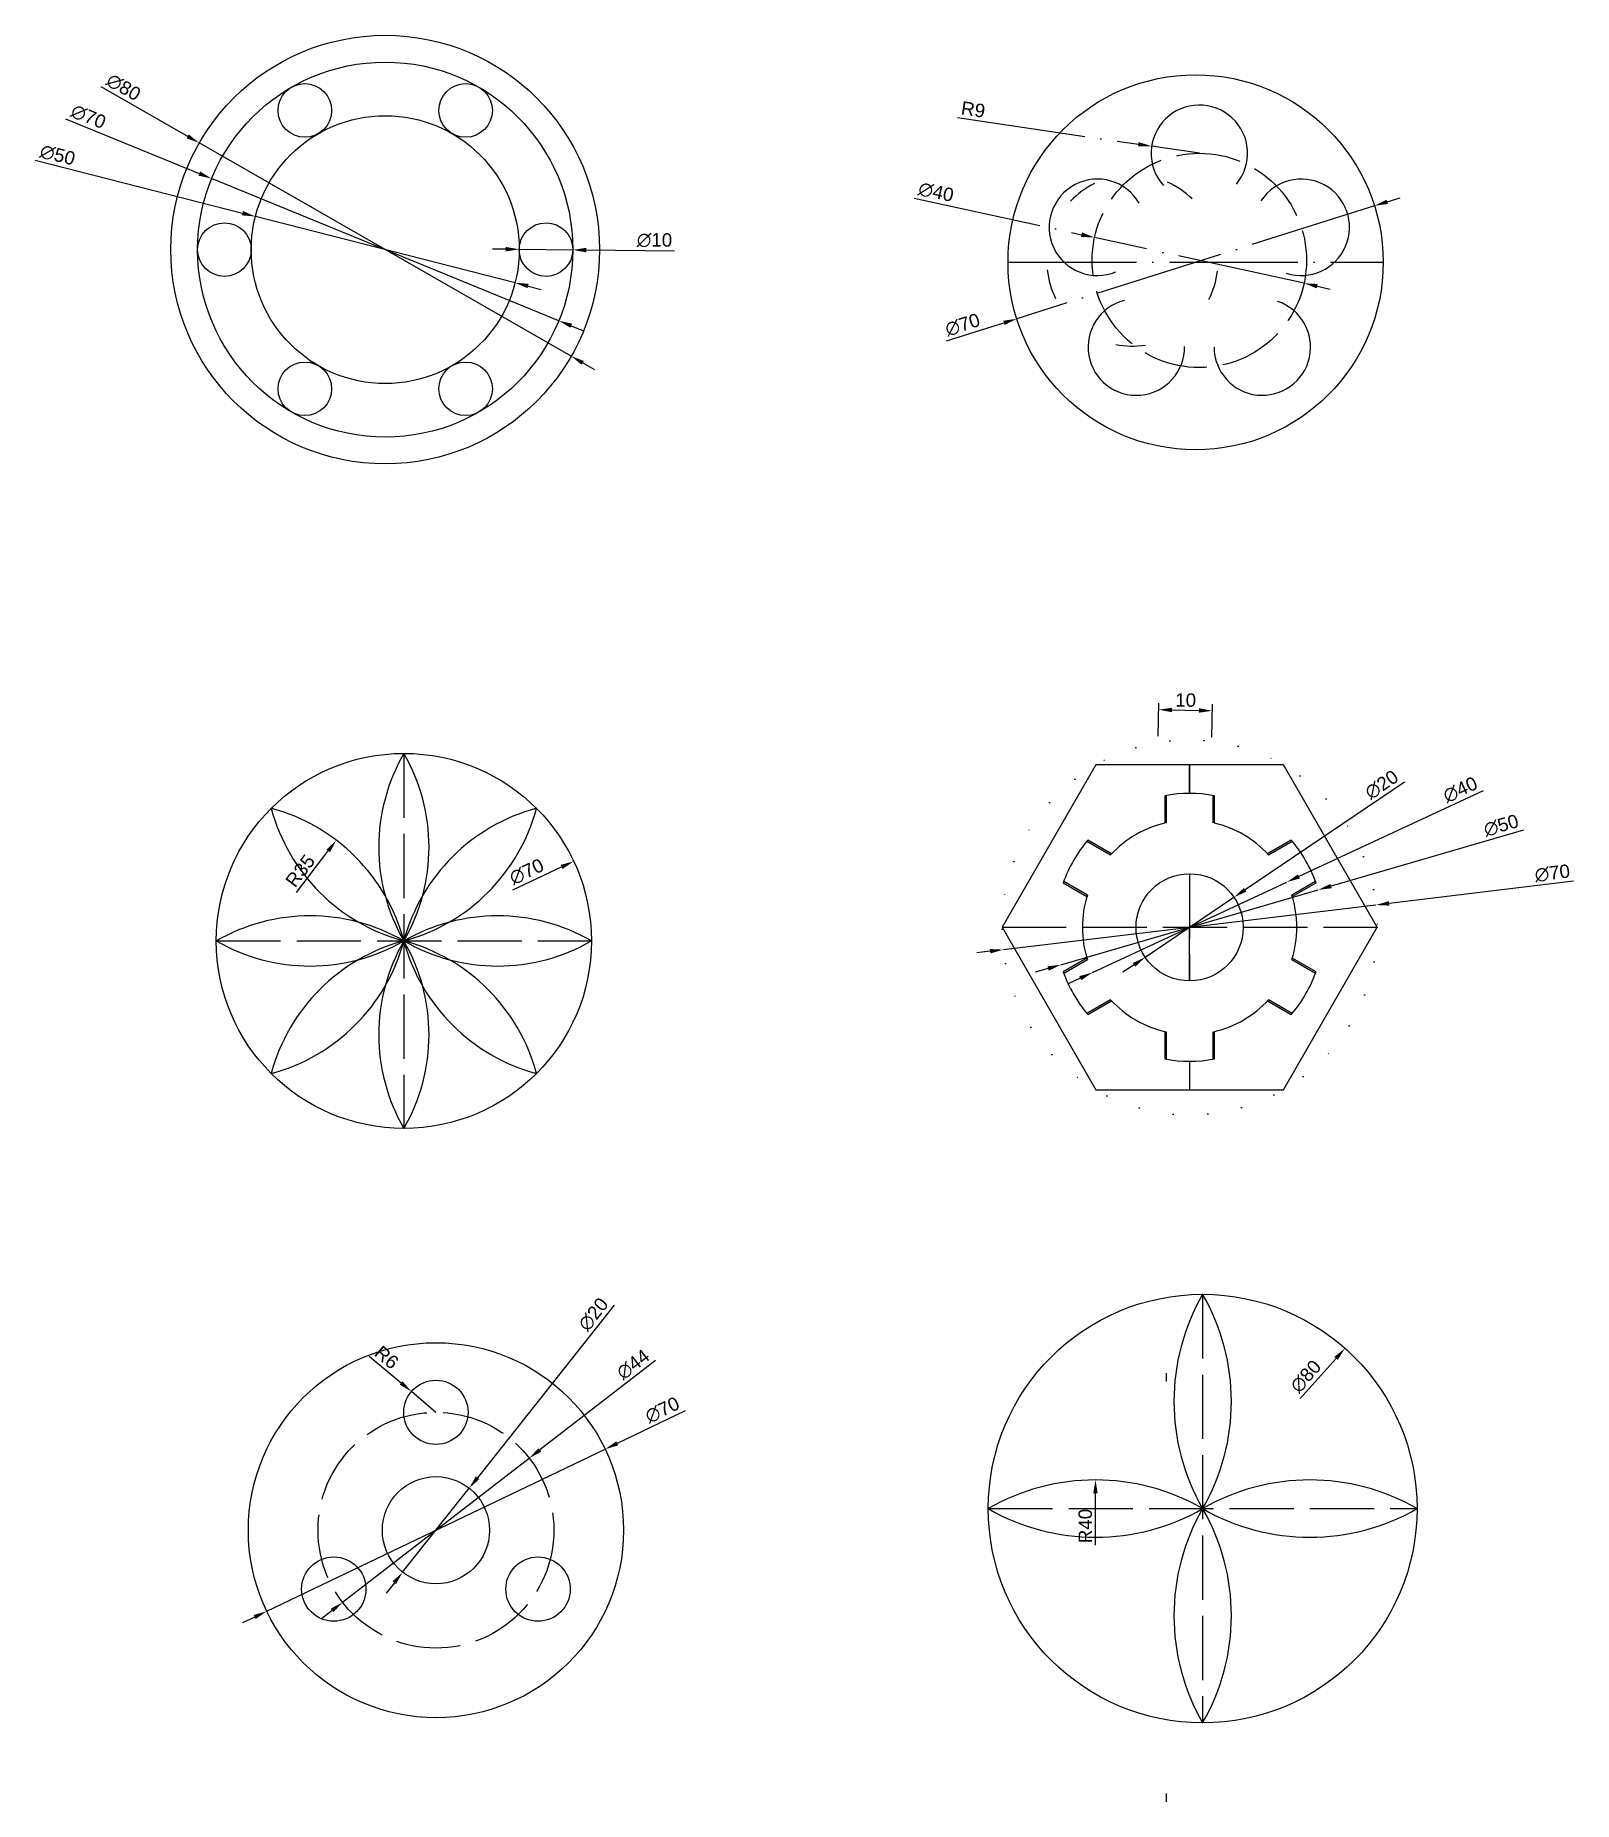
# Model space of a CAD drawing. Header units: millimetres. Extents: x 1031 to 1318, y 1707 to 2037.
import ezdxf

# ---------------------------------------------------------------- set-up
doc = ezdxf.new("R2010")
doc.units = ezdxf.units.MM
for name, pattern in [('ACAD_ISO02W100', [15, 12, -3]), ('ACAD_ISO04W100', [30, 24, -3, 0, -3]), ('DOT', [6.35, 0, -6.35])]:
    doc.linetypes.add(name, pattern=pattern)
doc.styles.get("Standard").update_dxf_attribs({"font": 'arial.ttf'})
doc.dimstyles.new('ISO-25', dxfattribs={"dimtxt": 2.5, "dimasz": 2.5, "dimexe": 1.25, "dimexo": 0.625, "dimtad": 1, "dimtxsty": 'Standard', "dimcen": 2.5, "dimadec": 0, "dimazin": 0, "dimtfac": 1, "dimtmove": 0, "dimatfit": 3, "dimfxl": 1, "dimarcsym": 0})

# ---------------------------------------------------------------- blocks, each defined once
blk = doc.blocks.new('*U4')
blk.add_circle((0, 0), 5)
blk = doc.blocks.new('*U5')
at = {"color": 0, "linetype": 'ByBlock', "lineweight": -2, "transparency": 16777216}
for p, rotation in [((1725.68, 1799.36), 299.9999999999999), ((1755.68, 1799.36), 240), ((1770.68, 1773.38), 180), ((1725.68, 1747.4), 59.99999999999999), ((1755.68, 1747.4), 120)]:
    blk.add_blockref('*U4', p, dxfattribs=dict(at, rotation=rotation))
blk.add_blockref('*U4', (1710.68, 1773.38), dxfattribs=at)
blk = doc.blocks.new('*D10')
at = {"color": 0, "lineweight": -2, "transparency": 16777216}
for p, q in [((1031.18, 2013.72), (1069.82, 2003.85)), ((1120.69, 1990.87), (1072.24, 2003.24)), ((1123.11, 1990.25), (1125.54, 1989.63))]:
    blk.add_line(p, q, dxfattribs=at)
at = {"color": 0, "transparency": 16777216}
for points in [[(1069.93, 2004.26), (1069.72, 2003.45), (1072.24, 2003.24)], [(1123.22, 1990.66), (1123.01, 1989.85), (1120.69, 1990.87)]]:
    blk.add_solid(points, dxfattribs=at)
at = {"layer": 'Defpoints', "color": 0, "transparency": 16777216}
for p in [(1072.24, 2003.24), (1120.69, 1990.87)]:
    blk.add_point(p, dxfattribs=at)
at = {"color": 0, "transparency": 16777216, "insert": (1035.33, 2014.69), "char_height": 2.5, "attachment_point": 5, "rotation": 345.6827}
blk.add_mtext('∅50', dxfattribs=at)
blk = doc.blocks.new('*D11')
at = {"color": 0, "lineweight": -2, "transparency": 16777216}
for p, q in [((1036.84, 2021.46), (1061.76, 2011.26)), ((1128.86, 1983.79), (1064.08, 2010.31)), ((1131.17, 1982.85), (1133.49, 1981.9))]:
    blk.add_line(p, q, dxfattribs=at)
at = {"color": 0, "transparency": 16777216}
for points in [[(1061.92, 2011.65), (1061.61, 2010.87), (1064.08, 2010.31)], [(1131.33, 1983.23), (1131.02, 1982.46), (1128.86, 1983.79)]]:
    blk.add_solid(points, dxfattribs=at)
at = {"layer": 'Defpoints', "color": 0, "transparency": 16777216}
for p in [(1064.08, 2010.31), (1128.86, 1983.79)]:
    blk.add_point(p, dxfattribs=at)
at = {"color": 0, "transparency": 16777216, "insert": (1041.08, 2021.86), "char_height": 2.5, "attachment_point": 5, "rotation": 337.7376}
blk.add_mtext('∅70', dxfattribs=at)
blk = doc.blocks.new('*D12')
at = {"color": 0, "lineweight": -2, "transparency": 16777216}
for p, q in [((1043.38, 2027.5), (1059.6, 2018.2)), ((1131.17, 1977.15), (1061.77, 2016.96)), ((1133.33, 1975.91), (1135.5, 1974.66))]:
    blk.add_line(p, q, dxfattribs=at)
at = {"color": 0, "transparency": 16777216}
for points in [[(1059.81, 2018.56), (1059.4, 2017.84), (1061.77, 2016.96)], [(1133.54, 1976.27), (1133.13, 1975.55), (1131.17, 1977.15)]]:
    blk.add_solid(points, dxfattribs=at)
at = {"layer": 'Defpoints', "color": 0, "transparency": 16777216}
for p in [(1061.77, 2016.96), (1131.17, 1977.15)]:
    blk.add_point(p, dxfattribs=at)
at = {"color": 0, "transparency": 16777216, "insert": (1047.64, 2027.34), "char_height": 2.5, "attachment_point": 5, "rotation": 330.1606}
blk.add_mtext('∅80', dxfattribs=at)
blk = doc.blocks.new('*D13')
at = {"color": 0, "lineweight": -2, "transparency": 16777216}
for p, q in [((1118.97, 1997.14), (1116.47, 1997.16)), ((1121.47, 1997.11), (1131.47, 1997)), ((1150.46, 1996.79), (1133.97, 1996.97))]:
    blk.add_line(p, q, dxfattribs=at)
at = {"color": 0, "transparency": 16777216}
for points in [[(1118.97, 1997.55), (1118.96, 1996.72), (1121.47, 1997.11)], [(1133.97, 1997.39), (1133.96, 1996.55), (1131.47, 1997)]]:
    blk.add_solid(points, dxfattribs=at)
at = {"layer": 'Defpoints', "color": 0, "transparency": 16777216}
for p in [(1121.47, 1997.11), (1131.47, 1997)]:
    blk.add_point(p, dxfattribs=at)
at = {"color": 0, "transparency": 16777216, "insert": (1146.71, 1998.8), "char_height": 2.5, "attachment_point": 5, "rotation": 359.368}
blk.add_mtext('∅10', dxfattribs=at)
blk = doc.blocks.new('*D17')
at = {"color": 0, "linetype": 'ACAD_ISO04W100', "lineweight": -2, "transparency": 16777216}
for p, q in [((1203.27, 2021.71), (1236.99, 2016.72)), ((1248.37, 2015.04), (1239.47, 2016.35))]:
    blk.add_line(p, q, dxfattribs=at)
at = {"color": 0, "linetype": 'ACAD_ISO04W100', "transparency": 16777216}
blk.add_solid([(1237.05, 2017.13), (1236.93, 2016.31), (1239.47, 2016.35)], dxfattribs=at)
at = {"layer": 'Defpoints', "color": 0, "linetype": 'ACAD_ISO04W100', "transparency": 16777216}
for p in [(1239.47, 2016.35), (1248.37, 2015.04)]:
    blk.add_point(p, dxfattribs=at)
at = {"color": 0, "linetype": 'ACAD_ISO04W100', "transparency": 16777216, "insert": (1206.17, 2023.2), "char_height": 2.5, "attachment_point": 5, "rotation": 351.5836}
blk.add_mtext('R9', dxfattribs=at)
blk = doc.blocks.new('*D18')
at = {"color": 0, "linetype": 'ACAD_ISO04W100', "lineweight": -2, "transparency": 16777216}
for p, q in [((1195.13, 2006.67), (1226.39, 1999.84)), ((1267.91, 1990.77), (1228.83, 1999.31)), ((1270.35, 1990.23), (1272.79, 1989.7))]:
    blk.add_line(p, q, dxfattribs=at)
at = {"color": 0, "linetype": 'ACAD_ISO04W100', "transparency": 16777216}
for points in [[(1226.48, 2000.25), (1226.3, 1999.43), (1228.83, 1999.31)], [(1270.44, 1990.64), (1270.26, 1989.82), (1267.91, 1990.77)]]:
    blk.add_solid(points, dxfattribs=at)
at = {"layer": 'Defpoints', "color": 0, "linetype": 'ACAD_ISO04W100', "transparency": 16777216}
for p in [(1228.83, 1999.31), (1267.91, 1990.77)]:
    blk.add_point(p, dxfattribs=at)
at = {"color": 0, "linetype": 'ACAD_ISO04W100', "transparency": 16777216, "insert": (1199.24, 2007.79), "char_height": 2.5, "attachment_point": 5, "rotation": 347.672}
blk.add_mtext('∅40', dxfattribs=at)
blk = doc.blocks.new('*D19')
at = {"color": 0, "linetype": 'ACAD_ISO04W100', "lineweight": -2, "transparency": 16777216}
for p, q in [((1281.04, 2005.23), (1214.3, 1984.14)), ((1283.43, 2005.98), (1285.81, 2006.74)), ((1201.19, 1980), (1211.91, 1983.39))]:
    blk.add_line(p, q, dxfattribs=at)
at = {"color": 0, "linetype": 'ACAD_ISO04W100', "transparency": 16777216}
for points in [[(1283.3, 2006.38), (1283.55, 2005.59), (1281.04, 2005.23)], [(1211.79, 1983.78), (1212.04, 1982.99), (1214.3, 1984.14)]]:
    blk.add_solid(points, dxfattribs=at)
at = {"layer": 'Defpoints', "color": 0, "linetype": 'ACAD_ISO04W100', "transparency": 16777216}
for p in [(1281.04, 2005.23), (1214.3, 1984.14)]:
    blk.add_point(p, dxfattribs=at)
at = {"color": 0, "linetype": 'ACAD_ISO04W100', "transparency": 16777216, "insert": (1204.19, 1983.01), "char_height": 2.5, "attachment_point": 5, "rotation": 17.5357}
blk.add_mtext('∅70', dxfattribs=at)
blk = doc.blocks.new('*U24')
for centre, start, end in [((30.31, 0), 150, 210), ((-30.31, 0), 330, 30)]:
    blk.add_arc(centre, 35, start, end)
blk = doc.blocks.new('*U25')
at = {"color": 0, "linetype": 'ByBlock', "lineweight": -2, "transparency": 16777216}
blk.add_blockref('*U24', (1099.95, 1885.51), dxfattribs=at)
for p, rotation in [((1087.57, 1880.39), 45.00000000000001), ((1112.32, 1880.39), 315), ((1082.45, 1868.01), 90), ((1087.57, 1855.64), 135), ((1112.32, 1855.64), 225), ((1117.45, 1868.01), 270), ((1099.95, 1850.51), 180)]:
    blk.add_blockref('*U24', p, dxfattribs=dict(at, rotation=rotation))
blk = doc.blocks.new('*D27')
at = {"color": 0, "lineweight": -2, "transparency": 16777216}
blk.add_line((1120.28, 1877.55), (1129.37, 1881.81), dxfattribs=at)
at = {"color": 0, "transparency": 16777216}
blk.add_solid([(1129.19, 1882.19), (1129.55, 1881.44), (1131.63, 1882.87)], dxfattribs=at)
at = {"layer": 'Defpoints', "color": 0, "transparency": 16777216}
for p in [(1131.63, 1882.87), (1068.26, 1853.15)]:
    blk.add_point(p, dxfattribs=at)
at = {"color": 0, "transparency": 16777216, "insert": (1122.86, 1880.93), "char_height": 2.5, "attachment_point": 5, "rotation": 25.1288}
blk.add_mtext('∅70', dxfattribs=at)
blk = doc.blocks.new('*D28')
at = {"color": 0, "lineweight": -2, "transparency": 16777216}
blk.add_line((1079.93, 1877.06), (1085.83, 1884.81), dxfattribs=at)
at = {"color": 0, "transparency": 16777216}
blk.add_solid([(1085.5, 1885.06), (1086.16, 1884.56), (1087.34, 1886.8)], dxfattribs=at)
at = {"layer": 'Defpoints', "color": 0, "transparency": 16777216}
for p in [(1087.34, 1886.8), (1066.14, 1858.95)]:
    blk.add_point(p, dxfattribs=at)
at = {"color": 0, "transparency": 16777216, "insert": (1080.61, 1881.09), "char_height": 2.5, "attachment_point": 5, "rotation": 52.7105}
blk.add_mtext('R35', dxfattribs=at)
blk = doc.blocks.new('*U29')
for centre, start, end in [((34.64, 0), 150, 210), ((-34.64, 0), 330, 30)]:
    blk.add_arc(centre, 40, start, end)
blk = doc.blocks.new('*U30')
at = {"color": 0, "linetype": 'ByBlock', "lineweight": -2, "transparency": 16777216}
blk.add_blockref('*U29', (1223.95, 1896), dxfattribs=at)
for p, rotation in [((1203.95, 1876), 89.99999999999997), ((1243.95, 1876), 269.9999999999999), ((1223.95, 1856), 180)]:
    blk.add_blockref('*U29', p, dxfattribs=dict(at, rotation=rotation))
blk = doc.blocks.new('*D31')
at = {"color": 0, "linetype": 'ACAD_ISO04W100', "lineweight": -2, "transparency": 16777216}
blk.add_line((1267.21, 1782.58), (1273.88, 1790.09), dxfattribs=at)
at = {"color": 0, "linetype": 'ACAD_ISO04W100', "transparency": 16777216}
blk.add_solid([(1273.57, 1790.37), (1274.19, 1789.81), (1275.54, 1791.96)], dxfattribs=at)
at = {"layer": 'Defpoints', "color": 0, "linetype": 'ACAD_ISO04W100', "transparency": 16777216}
for p in [(1275.54, 1791.96), (1222.44, 1732.13)]:
    blk.add_point(p, dxfattribs=at)
at = {"color": 0, "linetype": 'ACAD_ISO04W100', "transparency": 16777216, "insert": (1268.24, 1786.71), "char_height": 2.5, "attachment_point": 5, "rotation": 48.4086}
blk.add_mtext('∅80', dxfattribs=at)
blk = doc.blocks.new('*D32')
at = {"color": 0, "linetype": 'ACAD_ISO04W100', "lineweight": -2, "transparency": 16777216}
blk.add_line((1228.99, 1755.19), (1228.99, 1764.9), dxfattribs=at)
at = {"color": 0, "linetype": 'ACAD_ISO04W100', "transparency": 16777216}
blk.add_solid([(1228.57, 1764.9), (1229.4, 1764.9), (1228.99, 1767.4)], dxfattribs=at)
at = {"layer": 'Defpoints', "color": 0, "linetype": 'ACAD_ISO04W100', "transparency": 16777216}
for p in [(1228.99, 1767.4), (1228.99, 1727.4)]:
    blk.add_point(p, dxfattribs=at)
at = {"color": 0, "linetype": 'ACAD_ISO04W100', "transparency": 16777216, "insert": (1227.09, 1758.79), "char_height": 2.5, "attachment_point": 5, "rotation": 90}
blk.add_mtext('R40', dxfattribs=at)
blk = doc.blocks.new('*D33')
at = {"color": 0, "lineweight": -2, "transparency": 16777216}
for p, q in [((1139.21, 1800.04), (1113.69, 1767.81)), ((1099.72, 1750.17), (1112.14, 1765.85)), ((1098.17, 1748.21), (1096.62, 1746.25))]:
    blk.add_line(p, q, dxfattribs=at)
at = {"color": 0, "transparency": 16777216}
for points in [[(1113.36, 1768.07), (1114.01, 1767.55), (1112.14, 1765.85)], [(1097.84, 1748.47), (1098.49, 1747.96), (1099.72, 1750.17)]]:
    blk.add_solid(points, dxfattribs=at)
at = {"layer": 'Defpoints', "color": 0, "transparency": 16777216}
for p in [(1112.14, 1765.85), (1099.72, 1750.17)]:
    blk.add_point(p, dxfattribs=at)
at = {"color": 0, "transparency": 16777216, "insert": (1135.32, 1798.3), "char_height": 2.5, "attachment_point": 5, "rotation": 51.624}
blk.add_mtext('∅20', dxfattribs=at)
blk = doc.blocks.new('*D34')
at = {"color": 0, "lineweight": -2, "transparency": 16777216}
for p, q in [((1146.92, 1789.69), (1125.31, 1772.99)), ((1088.52, 1744.56), (1123.34, 1771.47)), ((1086.54, 1743.03), (1084.56, 1741.5))]:
    blk.add_line(p, q, dxfattribs=at)
at = {"color": 0, "transparency": 16777216}
for points in [[(1125.06, 1773.32), (1125.57, 1772.66), (1123.34, 1771.47)], [(1086.29, 1743.36), (1086.8, 1742.7), (1088.52, 1744.56)]]:
    blk.add_solid(points, dxfattribs=at)
at = {"layer": 'Defpoints', "color": 0, "transparency": 16777216}
for p in [(1123.34, 1771.47), (1088.52, 1744.56)]:
    blk.add_point(p, dxfattribs=at)
at = {"color": 0, "transparency": 16777216, "insert": (1142.73, 1788.94), "char_height": 2.5, "attachment_point": 5, "rotation": 37.6936}
blk.add_mtext('∅44', dxfattribs=at)
blk = doc.blocks.new('*D35')
at = {"color": 0, "lineweight": -2, "transparency": 16777216}
for p, q in [((1152.44, 1780.3), (1139.74, 1774.22)), ((1074.37, 1742.89), (1137.49, 1773.14)), ((1072.11, 1741.81), (1069.86, 1740.73))]:
    blk.add_line(p, q, dxfattribs=at)
at = {"color": 0, "transparency": 16777216}
for points in [[(1139.56, 1774.6), (1139.92, 1773.84), (1137.49, 1773.14)], [(1071.93, 1742.18), (1072.29, 1741.43), (1074.37, 1742.89)]]:
    blk.add_solid(points, dxfattribs=at)
at = {"layer": 'Defpoints', "color": 0, "transparency": 16777216}
for p in [(1137.49, 1773.14), (1074.37, 1742.89)]:
    blk.add_point(p, dxfattribs=at)
at = {"color": 0, "transparency": 16777216, "insert": (1148.18, 1780.45), "char_height": 2.5, "attachment_point": 5, "rotation": 25.6063}
blk.add_mtext('∅70', dxfattribs=at)
blk = doc.blocks.new('*U36')
blk.add_circle((0, 0), 6)
blk = doc.blocks.new('*U37')
at = {"color": 0, "linetype": 'ByBlock', "lineweight": -2, "transparency": 16777216}
blk.add_blockref('*U36', (1101.13, 1756.06), dxfattribs=at)
for p, rotation in [((1082.07, 1723.06), 120), ((1120.18, 1723.06), 240)]:
    blk.add_blockref('*U36', p, dxfattribs=dict(at, rotation=rotation))
blk = doc.blocks.new('*D38')
at = {"color": 0, "lineweight": -2, "transparency": 16777216}
for p, q in [((1093.5, 1790.53), (1099.44, 1785.5)), ((1105.93, 1780.01), (1101.35, 1783.89))]:
    blk.add_line(p, q, dxfattribs=at)
at = {"color": 0, "transparency": 16777216}
blk.add_solid([(1099.71, 1785.82), (1099.17, 1785.18), (1101.35, 1783.89)], dxfattribs=at)
at = {"layer": 'Defpoints', "color": 0, "transparency": 16777216}
for p in [(1101.35, 1783.89), (1105.93, 1780.01)]:
    blk.add_point(p, dxfattribs=at)
at = {"color": 0, "transparency": 16777216, "insert": (1096.74, 1790.27), "char_height": 2.5, "attachment_point": 5, "rotation": 319.7758}
blk.add_mtext('R6', dxfattribs=at)
blk = doc.blocks.new('*D39')
at = {"color": 0, "lineweight": -2, "transparency": 16777216}
for p, q in [((1286.62, 1897.64), (1256.91, 1877.55)), ((1238.27, 1864.95), (1254.83, 1876.15)), ((1236.19, 1863.55), (1234.12, 1862.15))]:
    blk.add_line(p, q, dxfattribs=at)
at = {"color": 0, "transparency": 16777216}
for points in [[(1256.67, 1877.9), (1257.14, 1877.21), (1254.83, 1876.15)], [(1235.96, 1863.9), (1236.43, 1863.21), (1238.27, 1864.95)]]:
    blk.add_solid(points, dxfattribs=at)
at = {"layer": 'Defpoints', "color": 0, "transparency": 16777216}
for p in [(1254.83, 1876.15), (1238.27, 1864.95)]:
    blk.add_point(p, dxfattribs=at)
at = {"color": 0, "transparency": 16777216, "insert": (1282.39, 1897.16), "char_height": 2.5, "attachment_point": 5, "rotation": 34.0587}
blk.add_mtext('∅20', dxfattribs=at)
blk = doc.blocks.new('*D40')
at = {"color": 0, "lineweight": -2, "transparency": 16777216}
for p, q in [((1301.31, 1896.03), (1266.95, 1880.04)), ((1228.42, 1862.11), (1264.68, 1878.99)), ((1226.15, 1861.06), (1223.88, 1860))]:
    blk.add_line(p, q, dxfattribs=at)
at = {"color": 0, "transparency": 16777216}
for points in [[(1266.77, 1880.42), (1267.13, 1879.67), (1264.68, 1878.99)], [(1225.97, 1861.44), (1226.33, 1860.68), (1228.42, 1862.11)]]:
    blk.add_solid(points, dxfattribs=at)
at = {"layer": 'Defpoints', "color": 0, "transparency": 16777216}
for p in [(1264.68, 1878.99), (1228.42, 1862.11)]:
    blk.add_point(p, dxfattribs=at)
at = {"color": 0, "transparency": 16777216, "insert": (1297.06, 1896.23), "char_height": 2.5, "attachment_point": 5, "rotation": 24.9518}
blk.add_mtext('∅40', dxfattribs=at)
blk = doc.blocks.new('*D41')
at = {"color": 0, "lineweight": -2, "transparency": 16777216}
for p, q in [((1308.85, 1888.71), (1272.95, 1878.25)), ((1222.55, 1863.56), (1270.55, 1877.55)), ((1220.15, 1862.86), (1217.75, 1862.16))]:
    blk.add_line(p, q, dxfattribs=at)
at = {"color": 0, "transparency": 16777216}
for points in [[(1272.83, 1878.65), (1273.07, 1877.85), (1270.55, 1877.55)], [(1220.03, 1863.26), (1220.27, 1862.46), (1222.55, 1863.56)]]:
    blk.add_solid(points, dxfattribs=at)
at = {"layer": 'Defpoints', "color": 0, "transparency": 16777216}
for p in [(1270.55, 1877.55), (1222.55, 1863.56)]:
    blk.add_point(p, dxfattribs=at)
at = {"color": 0, "transparency": 16777216, "insert": (1304.68, 1889.55), "char_height": 2.5, "attachment_point": 5, "rotation": 16.2495}
blk.add_mtext('∅50', dxfattribs=at)
blk = doc.blocks.new('*D42')
at = {"color": 0, "lineweight": -2, "transparency": 16777216}
for p, q in [((1318.21, 1879.14), (1283.78, 1875.02)), ((1211.8, 1866.38), (1281.3, 1874.72)), ((1209.32, 1866.09), (1206.83, 1865.79))]:
    blk.add_line(p, q, dxfattribs=at)
at = {"color": 0, "transparency": 16777216}
for points in [[(1283.73, 1875.43), (1283.83, 1874.6), (1281.3, 1874.72)], [(1209.27, 1866.5), (1209.37, 1865.67), (1211.8, 1866.38)]]:
    blk.add_solid(points, dxfattribs=at)
at = {"layer": 'Defpoints', "color": 0, "transparency": 16777216}
for p in [(1281.3, 1874.72), (1211.8, 1866.38)]:
    blk.add_point(p, dxfattribs=at)
at = {"color": 0, "transparency": 16777216, "insert": (1314.23, 1880.65), "char_height": 2.5, "attachment_point": 5, "rotation": 6.8381}
blk.add_mtext('∅70', dxfattribs=at)
blk = doc.blocks.new('*U43')
for p, q in [((-4.48, 19.52), (-4.48, 24.62)), ((4.48, 19.46), (4.48, 24.57)), ((-4.48, -24.62), (-4.48, -19.52)), ((4.48, -24.57), (4.48, -19.46))]:
    blk.add_line(p, q)
blk = doc.blocks.new('*U44')
at = {"color": 0, "linetype": 'ByBlock', "lineweight": -2, "transparency": 16777216}
for p, rotation in [((1246.41, 1870.55), 180), ((1246.48, 1870.67), 120), ((1246.48, 1870.43), 239.9999999999999), ((1246.62, 1870.67), 59.99999999999999), ((1246.62, 1870.43), 299.9999999999999)]:
    blk.add_blockref('*U43', p, dxfattribs=dict(at, rotation=rotation))
blk.add_blockref('*U43', (1246.69, 1870.55), dxfattribs=at)
blk = doc.blocks.new('*D45')
at = {"color": 0, "lineweight": -2, "transparency": 16777216}
for p, q in [((1240.69, 1906.24), (1240.81, 1912.42)), ((1243.29, 1911.12), (1248.29, 1911.02)), ((1250.69, 1906.05), (1250.81, 1912.22))]:
    blk.add_line(p, q, dxfattribs=at)
at = {"color": 0, "transparency": 16777216}
for points in [[(1243.29, 1911.53), (1243.28, 1910.7), (1240.79, 1911.17)], [(1248.29, 1911.44), (1248.28, 1910.61), (1250.79, 1910.97)]]:
    blk.add_solid(points, dxfattribs=at)
at = {"layer": 'Defpoints', "color": 0, "transparency": 16777216}
for p in [(1250.79, 1910.97), (1240.68, 1905.62), (1250.68, 1905.42)]:
    blk.add_point(p, dxfattribs=at)
at = {"color": 0, "transparency": 16777216, "insert": (1245.82, 1912.97), "char_height": 2.5, "attachment_point": 5, "rotation": 358.8999}
blk.add_mtext('10', dxfattribs=at)

msp = doc.modelspace()

# ---------------------------------------------------------------- linework, layer by layer
at = {"linetype": 'ACAD_ISO04W100'}
msp.add_line((1212.67, 1994.686), (1282.67, 1994.686), dxfattribs=at)
at = {"linetype": 'ACAD_ISO02W100'}
for p, q in [((1099.946, 1903.011), (1099.946, 1833.011)), ((1246.55, 1900.862), (1246.55, 1895.551)), ((1246.55, 1880.551), (1246.55, 1860.551)), ((1211.55, 1870.551), (1281.55, 1870.551)), ((1064.946, 1868.011), (1134.946, 1868.011)), ((1246.55, 1845.551), (1246.55, 1840.24)), ((1248.988, 1802.043), (1248.988, 1722.043)), ((1208.988, 1762.043), (1288.988, 1762.043))]:
    msp.add_line(p, q, dxfattribs=at)
for p, q in [((1246.55, 1895.551), (1246.55, 1900.862)), ((1246.55, 1860.551), (1246.55, 1870.551)), ((1242.203, 1787.321), (1242.203, 1785.768)), ((1242.203, 1708.892), (1242.203, 1707.339))]:
    msp.add_line(p, q)
msp.add_lwpolyline([(1229.05, 1900.862), (1211.55, 1870.551), (1229.05, 1840.24), (1264.05, 1840.24), (1281.55, 1870.551), (1264.05, 1900.862)], close=True)
for centre, radius in [((1096.468, 1997.053), 40), ((1096.468, 1997.053), 35), ((1247.67, 1994.686), 35), ((1096.468, 1997.053), 25), ((1099.946, 1868.011), 35), ((1246.55, 1870.551), 10), ((1248.988, 1762.043), 40), ((1105.928, 1758.013), 35), ((1105.928, 1758.013), 10)]:
    msp.add_circle(centre, radius)
for centre, radius in [((1248.369, 1995.036), 20), ((1105.928, 1758.013), 22)]:
    msp.add_circle(centre, radius, dxfattribs=at)
at = {"linetype": 'DOT'}
msp.add_circle((1246.55, 1870.551), 35, dxfattribs=at)
for centre, radius, start, end in [((1248.369, 2015.036), 9, 320.21618, 221.75322), ((1229.348, 2001.216), 9, 30.06699, 292.67546), ((1235.891, 1995.036), 16, 116.19941, 136.375), ((1235.891, 1995.036), 16, 45.81788, 65.76998), ((1267.39, 2001.216), 9, 251.87485, 146.67725), ((1235.891, 1995.036), 16, 186.36745, 206.38674), ((1235.891, 1995.036), 16, 332.89623, 352.73422), ((1236.613, 1978.855), 9, 104.33004, 0.86131), ((1260.125, 1978.855), 9, 179.91884, 71.62587), ((1235.891, 1995.036), 16, 258.80461, 278.64847), ((1246.55, 1870.551), 25, 79.3546, 100.6454), ((1246.55, 1870.551), 20, 102.55224, 137.44776), ((1246.55, 1870.551), 20, 42.55224, 76.64919), ((1246.55, 1870.551), 25, 139.3546, 160.6454), ((1246.55, 1870.551), 25, 19.3546, 40.6454), ((1246.55, 1870.551), 20, 162.55224, 197.44776), ((1246.55, 1870.551), 20, 342.55224, 17.44776), ((1246.55, 1870.551), 25, 199.3546, 220.6454), ((1246.55, 1870.551), 25, 319.3546, 340.6454), ((1246.55, 1870.551), 20, 222.55224, 257.44776), ((1246.55, 1870.551), 20, 283.35081, 317.44776), ((1246.55, 1870.551), 25, 259.3546, 280.6454)]:
    msp.add_arc(centre, radius, start, end)

# ---------------------------------------------------------------- block references
for name, p in [('*U5', (-644.213, 223.675)), ('*U25', (0, 0)), ('*U44', (0, 0)), ('*U37', (4.8, 23.953))]:
    msp.add_blockref(name, p)
at = {"linetype": 'ACAD_ISO04W100'}
msp.add_blockref('*U30', (25.036, -113.955), dxfattribs=at)

# ---------------------------------------------------------------- dimensions: what is measured, and where the dimension line sits
for p1, p2, picture, middle in [((1131.165, 1977.151), (1061.771, 2016.956), '*D12', (1046.656, 2025.627)), ((1128.859, 1983.794), (1064.077, 2010.313), '*D11', (1040.333, 2020.033)), ((1120.692, 1990.871), (1072.245, 2003.236), '*D10', (1034.839, 2012.782)), ((1121.469, 1997.109), (1131.468, 1996.998), '*D13', (1146.684, 1996.83)), ((1228.417, 1862.114), (1264.683, 1878.988), '*D40', (1297.894, 1894.441)), ((1238.265, 1864.951), (1254.835, 1876.152), '*D39', (1283.496, 1895.527)), ((1222.549, 1863.556), (1270.551, 1877.547), '*D41', (1305.229, 1887.654)), ((1068.259, 1853.148), (1131.634, 1882.874), '*D27', (1123.693, 1879.149)), ((1211.799, 1866.384), (1281.301, 1874.718), '*D42', (1314.465, 1878.695)), ((1099.72, 1750.174), (1112.136, 1765.853), '*D33', (1136.864, 1797.079)), ((1088.519, 1744.562), (1123.336, 1771.465), '*D34', (1143.936, 1787.383)), ((1074.365, 1742.887), (1137.49, 1773.14), '*D35', (1149.034, 1778.672))]:
    dim = msp.add_diameter_dim_2p(p1=p1, p2=p2, dimstyle='ISO-25')
    dim.commit()
    dim.dimension.update_dxf_attribs({"geometry": picture, "text_midpoint": middle, "dimtype": 163})
for center, mpoint, picture, middle in [((1248.369, 2015.036), (1239.466, 2016.353), '*D17', (1205.889, 2021.321)), ((1228.988, 1727.402), (1228.988, 1767.402), '*D32', (1228.988, 1758.795))]:
    dim = msp.add_radius_dim(center=center, mpoint=mpoint, dimstyle='ISO-25', dxfattribs=at)
    dim.commit()
    dim.dimension.update_dxf_attribs({"geometry": picture, "text_midpoint": middle, "dimtype": 164})
for p1, p2, picture, middle in [((1267.908, 1990.766), (1228.83, 1999.306), '*D18', (1198.818, 2005.865)), ((1281.043, 2005.232), (1214.296, 1984.141), '*D19', (1204.784, 1981.135)), ((1222.435, 1732.127), (1275.54, 1791.959), '*D31', (1269.718, 1785.399))]:
    dim = msp.add_diameter_dim_2p(p1=p1, p2=p2, dimstyle='ISO-25', dxfattribs=at)
    dim.commit()
    dim.dimension.update_dxf_attribs({"geometry": picture, "text_midpoint": middle, "dimtype": 163})
dim = msp.add_aligned_dim(p1=(1240.68, 1905.616), p2=(1250.679, 1905.424), distance=5.551, dimstyle='ISO-25')
dim.commit()
dim.dimension.update_dxf_attribs({"geometry": '*D45', "text_midpoint": (1245.823, 1912.971)})
dim = msp.add_radius_dim(center=(1066.139, 1858.952), mpoint=(1087.344, 1886.798), dimstyle='ISO-25')
dim.commit()
dim.dimension.update_dxf_attribs({"geometry": '*D28', "text_midpoint": (1082.12, 1879.939), "dimtype": 164})
dim = msp.add_radius_dim(center=(1105.928, 1780.013), mpoint=(1101.347, 1783.888), dimstyle='ISO-25')
dim.commit()
dim.dimension.update_dxf_attribs({"geometry": '*D38', "text_midpoint": (1096.741, 1790.274)})

doc.saveas('drawing.dxf')
